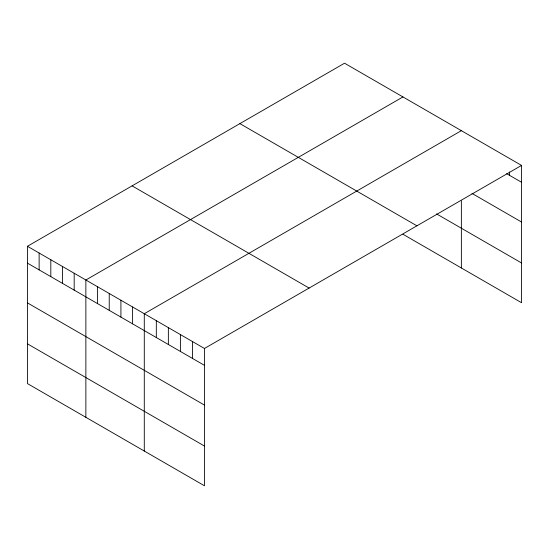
<?xml version="1.0" encoding="UTF-8"?>
<svg xmlns="http://www.w3.org/2000/svg" width="549" height="549" viewBox="0 0 549 549"><rect width="100%" height="100%" fill="white"/><g stroke="black" fill="none" stroke-linecap="round" stroke-linejoin="round"><path stroke-width="0.82" d="M27.45 246.275L204.468 348.478L204.468 485.79L27.45 383.586L27.45 246.275L344.532 63.21L521.55 165.414L521.55 302.725L402.945 234.251M402.945 96.94L85.864 280.004L85.864 417.315M461.366 130.662L144.284 313.726L144.284 451.038M204.468 348.478L521.55 165.414M506.679 173.69L521.55 182.275M471.982 193.406L521.55 222.022M436.537 213.89L521.55 262.978M239.892 123.621L416.911 225.824M132.089 185.864L309.108 288.067M27.45 263.136L204.468 365.339M27.45 302.89L204.468 405.087M27.45 343.839L204.468 446.042M509.513 171.954L509.513 175.323M461.366 200.927L461.366 267.974M192.431 341.526L192.431 358.387M180.395 334.581L180.395 351.442M168.358 327.629L168.358 344.491M156.321 320.678L156.321 337.539M132.597 306.987L132.597 323.848M120.917 300.241L120.917 317.102M109.23 293.495L109.23 310.357M97.55 286.75L97.55 303.611M74.184 273.258L74.184 290.119M62.497 266.512L62.497 283.373M50.817 259.766L50.817 276.627M39.13 253.02L39.13 269.882"/></g></svg>
